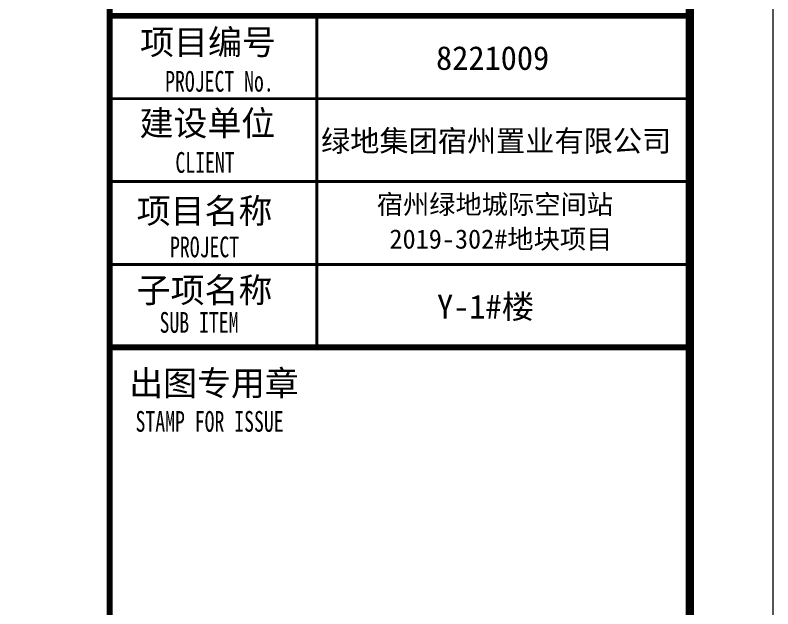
# Model space of a CAD drawing. Extents: x 3753737 to 4713801, y -857380 to 24339.
# Drawn here: x 4136271 to 4145411, y -615009 to -607845 of the extents above; entities that cross this region are included whole.
import ezdxf

# ---------------------------------------------------------------- set-up
doc = ezdxf.new("R2010")
doc.units = 0
doc.header["$LTSCALE"] = 1000
doc.header["$MEASUREMENT"] = 0
doc.layers.add('!!电气', color=1, linetype='CONTINUOUS')
doc.layers.add('图签文字', color=4, linetype='CONTINUOUS')
doc.layers.add('图框', color=147, linetype='CONTINUOUS', lineweight=20)
doc.layers.add('图签', color=147, linetype='CONTINUOUS', lineweight=18)
doc.styles.add('宋体', font='', dxfattribs={"height": 4})
doc.styles.add('建筑图签-1', font='simhei.ttf', dxfattribs={"width": 0.7})
doc.styles.get('宋体').set_extended_font_data('SimSun')

# ---------------------------------------------------------------- blocks, each defined once
blk = doc.blocks.new('A$C72CB06F2')
at = {"layer": '图框'}
for points, const_width in [([(-7000, -40000), (-7000, 0)], 70), ([(-7000, -18999.7), (0, -18999.7)], 70), ([(-7000, -18999.7), (0, -18999.7)], 70), ([(-4500, -22999.7), (-4500, -18999.7)], 35), ([(-7000, -19999.7), (0, -19999.7)], 35), ([(-7000, -20999.7), (0, -20999.7)], 35), ([(-7000, -21999.7), (0, -21999.7)], 35), ([(0, -22999.7), (-7000, -22999.7)], 70)]:
    blk.add_lwpolyline(points, dxfattribs=dict(at, const_width=const_width))
at = {"layer": '图签', "color": 154, "style": '宋体'}
for s, height, p in [('8221009', 286.68, (-3062.6, -19652.2)), ('绿地集团宿州置业有限公司', 258.013, (-4449.4, -20638)), ('宿州绿地城际空间站', 232.21, (-3778.3, -21390.7)), ('2019-302#地块项目', 232.212, (-3624.5, -21808.8)), ('Y-1#楼', 286.68, (-3050.8, -22652.2))]:
    blk.add_text(s, height=height, dxfattribs=at).set_placement(p)
at = {"layer": '图签文字', "color": 7, "style": '建筑图签-1'}
for s, p in [('项目编号', (-6632.1, -19467.5)), ('建设单位', (-6639.8, -20444.9)), ('项目名称', (-6673.4, -21502.9)), ('子项名称', (-6673.4, -22459.6)), ('出图专用章', (-6764.1, -23581.9))]:
    blk.add_text(s, height=300, dxfattribs=at).set_placement(p)
at = {"layer": '图签文字', "style": '建筑图签-1', "width": 0.7}
for s, p in [('PROJECT No.', (-6330.3, -19914.9, -1799)), ('CLIENT', (-6206.2, -20894)), ('PROJECT', (-6271.1, -21913.2)), ('SUB ITEM', (-6397.6, -22824.3)), ('STAMP FOR ISSUE', (-6687.3, -24018.7))]:
    blk.add_text(s, height=250, dxfattribs=at).set_placement(p)

msp = doc.modelspace()

# ---------------------------------------------------------------- linework, layer by layer
at = {"layer": '图框'}
msp.add_lwpolyline([(4086010.8, -587899.4), (4145410.6, -587899.4), (4145410.6, -629853.6), (4086010.8, -629853.6)], close=True, dxfattribs=at)
at = {"layer": '图框', "const_width": 100}
msp.add_lwpolyline([(4088510.8, -628853.6), (4144410.8, -628853.6), (4144410.8, -588853.6), (4088510.8, -588853.6)], close=True, dxfattribs=at)

# ---------------------------------------------------------------- block references
at = {"layer": '!!电气', "color": 2}
msp.add_blockref('A$C72CB06F2', (4144410.8, -588853.6), dxfattribs=at)

doc.saveas('drawing.dxf')
